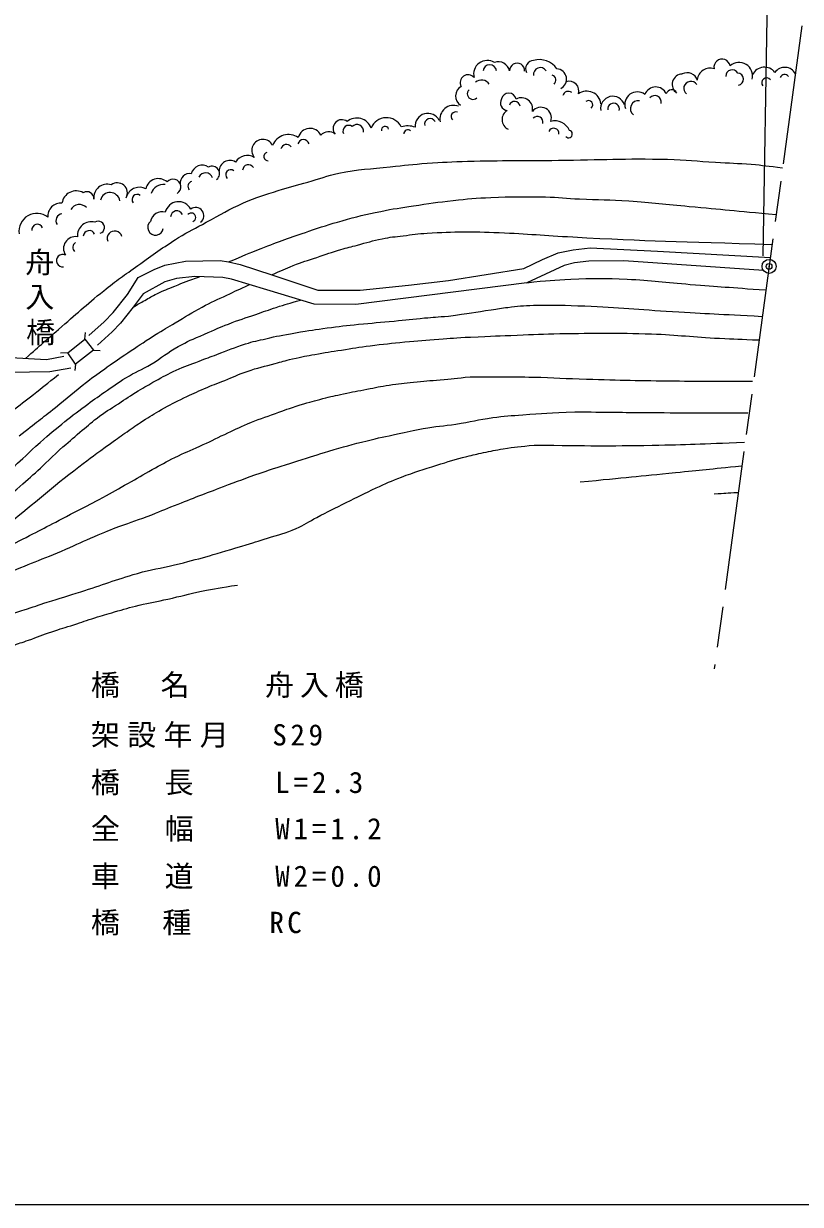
# Model space of a CAD drawing. Units: millimetres, scale not verified. Extents: x 40000 to 680000, y 20000 to 380000.
# Drawn here: x 476673 to 543564, y 205000 to 306695 of the extents above; entities that cross this region are included whole.
import ezdxf
from ezdxf.enums import TextEntityAlignment as Align

# ---------------------------------------------------------------- set-up
doc = ezdxf.new("R2010")
doc.units = ezdxf.units.MM
doc.header["$LTSCALE"] = 1000
doc.header["$PDMODE"] = 32
doc.header["$PDSIZE"] = 500
doc.linetypes.add('CHAIN', pattern=[18.5, 12, -1.5, 3.5, -1.5])
for name, color, linetype, lineweight in [('M-BGD', 7, 'Continuous', 13), ('M-BGD-EXST', 7, 'Continuous', 25), ('M-BMK', 2, 'CHAIN', 13), ('M-BMK-SRVR', 3, 'Continuous', 13), ('M-STR-HTXT', 7, 'Continuous', 13), ('M-STR-STR1', 1, 'Continuous', 13)]:
    doc.layers.add(name, color=color, linetype=linetype, lineweight=lineweight)
doc.layers.add('M-BGD-RSTR', color=6, linetype='Continuous')
doc.styles.add('ＭＳ ゴシック', font='')
doc.styles.get('ＭＳ ゴシック').set_extended_font_data('MS Gothic')

msp = doc.modelspace()

# ---------------------------------------------------------------- linework, layer by layer
at = {"layer": 'M-BGD'}
for points in [[(498062, 285056), (502018, 283729), (505660, 283729), (509805, 284156), (513272, 284583), (519753, 285613), (521361, 286367), (522692, 286944)], [(522692, 286944), (523994, 287211), (525451, 287387), (531254, 287085), (540990, 286539)], [(482295, 279840), (483596, 281008), (484379, 281806), (485605, 283372), (486551, 284820), (487910, 285529), (488827, 285884), (490615, 286239), (493599, 286298), (494309, 286165), (495328, 285958), (498062, 285056)], [(523220, 285864), (520004, 284382), (505284, 282498), (501691, 282523), (497604, 283771)], [(540392, 285425), (528369, 286256), (525339, 286241), (524113, 286094), (523220, 285864)], [(497604, 283771), (494589, 284672), (493836, 284835), (491427, 284909), (489831, 284746), (488841, 284451), (486965, 283416), (486093, 282264), (485014, 280904), (484290, 280136), (483034, 279013)], [(460589, 263860), (461951, 265879), (466246, 270953), (471094, 276279), (473456, 278012), (475063, 277962), (478630, 277761), (480138, 278062)], [(480741, 277032), (478932, 276706), (473682, 276605), (471848, 275349), (468180, 271406), (463684, 266256), (462780, 265075), (461609, 263195)]]:
    msp.add_lwpolyline(points, dxfattribs=at)
for centre, radius, start, end in [((516599, 302344), 1174, 58.08512, 194.25539), ((516821, 302587), 563, 4.57357, 176.93413), ((517560, 302424), 979, 11.39625, 110.38404), ((519170, 302634), 651, 357.20564, 181.49224), ((520618, 302801), 718, 92.3842, 204.95841), ((521095, 301773), 1818, 34.20091, 106.1715), ((536817, 302937), 698, 10.17624, 190.54186), ((538281, 302191), 1165, 345.92518, 131.75621), ((514949, 301611), 678, 40.9839, 208.48582), ((521171, 302312), 590, 32.76424, 189.20556), ((522064, 301831), 452, 308.72673, 72.64309), ((522550, 301911), 884, 294.94366, 86.90195), ((533428, 301453), 903, 92.15272, 234.73314), ((533814, 301535), 922, 17.29303, 117.09789), ((535803, 301704), 1152, 73.51239, 170.83991), ((537688, 302167), 553, 29.50645, 182.38434), ((538138, 301912), 529, 279.90898, 86.54006), ((540468, 301790), 1152, 37.94326, 153.15116), ((542214, 301902), 1029, 27.0079, 144.54405), ((542201, 301935), 381, 30.62457, 163.92544), ((514836, 300461), 958, 120.33982, 236.53573), ((516094, 301005), 830, 34.81379, 128.33228), ((523666, 300904), 824, 341.08942, 108.45195), ((531105, 300247), 996, 23.30981, 159.43986), ((534123, 301124), 602, 31.64543, 233.28745), ((540653, 301596), 420, 39.55257, 219.02624), ((515364, 300644), 481, 133.64648, 313.86279), ((518387, 299871), 655, 149.02608, 264.78611), ((518452, 300073), 641, 10.83144, 167.82048), ((519541, 299339), 970, 346.65736, 118.26377), ((523591, 300347), 515, 55.30141, 162.21589), ((525172, 299651), 1225, 6.22663, 126.42329), ((525317, 299702), 368, 308.75901, 128.20139), ((527413, 299383), 1053, 18.12124, 189.56015), ((529525, 299733), 1080, 53.11514, 198.81892), ((529609, 299374), 685, 81.17304, 231.42167), ((531017, 299930), 568, 349.7618, 137.1081), ((532476, 300525), 471, 23.82135, 165.70594), ((513701, 298477), 1177, 68.55291, 192.20724), ((513895, 298689), 409, 68.83874, 223.78112), ((518786, 298425), 916, 120.00331, 245.20181), ((518954, 299524), 470, 5.9218, 163.02312), ((521217, 298585), 904, 339.81895, 144.09168), ((527475, 299339), 499, 344.76005, 188.30349), ((504075, 297669), 751, 52.65428, 221.35078), ((505362, 297250), 1313, 19.58996, 129.27741), ((505387, 297434), 568, 351.48767, 136.77962), ((507922, 297170), 1422, 26.02406, 158.53115), ((511484, 297873), 1093, 26.17459, 185.7162), ((511681, 298027), 485, 27.57014, 193.74768), ((520920, 298234), 472, 342.91326, 139.86582), ((522433, 296979), 1345, 22.31619, 105.82219), ((499492, 295673), 1474, 55.38547, 158.72846), ((501332, 296644), 1032, 25.43247, 166.43058), ((502932, 296489), 897, 49.75696, 138.1199), ((504661, 297440), 494, 50.82066, 206.77244), ((507797, 297525), 319, 13.95177, 192.83323), ((509757, 296098), 1785, 68.99219, 108.17896), ((509767, 297177), 361, 50.17094, 175.88004), ((522311, 297218), 466, 355.27256, 154.86461), ((523608, 297179), 318, 220.58604, 77.48644), ((497276, 295772), 949, 27.3433, 218.76835), ((499303, 295789), 495, 36.36755, 166.25232), ((500770, 296199), 502, 16.92751, 163.07249), ((495943, 294137), 1198, 60.29166, 147.78083), ((497736, 295251), 374, 108.69141, 270.87341), ((492047, 293546), 960, 55.38324, 167.21147), ((492905, 293783), 636, 307.96953, 119.4106), ((494442, 293980), 933, 58.55644, 180.11741), ((494511, 293676), 437, 52.39938, 224.60768), ((496032, 294039), 502, 31.22785, 176.11476), ((484744, 292116), 865, 331.3539, 127.07445), ((488280, 292233), 1110, 47.79948, 168.59885), ((489540, 292633), 666, 303.15978, 140.6521), ((490953, 292977), 797, 78.62857, 187.96776), ((491261, 292679), 444, 106.33732, 222.81836), ((492338, 293204), 639, 18.57567, 154.11989), ((481204, 291047), 1240, 60.70664, 171.79385), ((482125, 291626), 592, 355.13549, 122.00538), ((483863, 291708), 1156, 71.89828, 186.57645), ((484115, 291310), 844, 7.80764, 166.98724), ((486633, 291463), 1136, 60.56625, 158.31883), ((486447, 291553), 438, 52.35776, 219.98052), ((488686, 291784), 1058, 81.10927, 163.99074), ((479859, 290137), 1094, 83.77986, 186.22014), ((481472, 290273), 842, 43.03811, 151.73397), ((490017, 290188), 1170, 26.98466, 167.42745), ((491484, 290152), 708, 307.41077, 126.73538), ((477810, 288812), 1542, 51.46361, 188.39941), ((480071, 289714), 613, 98.77485, 211.87143), ((488597, 289456), 1025, 74.30196, 168.28411), ((489869, 290026), 544, 26.34179, 175.74009), ((491106, 289999), 383, 289.90203, 140.7204), ((477854, 288946), 471, 20.94271, 190.10551), ((482498, 288440), 1194, 74.5737, 185.03744), ((482321, 288358), 511, 23.38522, 176.9658), ((483103, 289143), 532, 288.06514, 122.62721), ((484511, 288197), 637, 14.85861, 202.01128), ((488029, 289148), 676, 130.13553, 352.64355), ((481141, 287318), 1031, 80.67257, 213.21579), ((481406, 287413), 501, 123.13227, 225.81265), ((480032, 286278), 535, 62.59467, 277.55283)]:
    msp.add_arc(centre, radius, start, end, dxfattribs=at)
for points, knots in [([(476836, 277862), (478213, 279080), (478565, 279389), (479681, 280359), (481190, 281671), (482010, 282437), (483567, 283690), (484682, 284588), (485351, 285034), (486514, 285868), (487860, 286833), (488611, 287382), (490016, 288260), (490921, 288826), (491467, 289077), (492407, 289584), (493648, 290253), (494319, 290683), (495610, 291249), (496745, 291747), (497418, 291940), (498599, 292317), (499590, 292633), (500161, 292756), (501161, 293043), (502197, 293339), (502756, 293586), (503809, 293811), (505519, 294177), (506513, 294171), (508250, 294366), (509483, 294505), (510174, 294579), (511411, 294665), (512777, 294760), (513543, 294798), (514912, 294836), (517964, 294922), (519675, 294891), (522727, 294922), (526397, 294958), (528454, 295108), (532122, 295007), (533743, 294963), (534646, 294847), (536265, 294751), (537465, 294679), (538141, 294684), (539339, 294580), (540389, 294489), (540739, 294447), (542021, 294281)], [0, 0, 0, 0, 1, 1, 1, 2, 2, 2, 3, 3, 3, 4, 4, 4, 5, 5, 5, 6, 6, 6, 7, 7, 7, 8, 8, 8, 9, 9, 9, 10, 10, 10, 11, 11, 11, 12, 12, 12, 13, 13, 13, 14, 14, 14, 15, 15, 15, 16, 16, 16, 17, 17, 17, 17]), ([(494309, 286165), (495662, 286740), (496024, 286887), (497134, 287324), (498720, 287948), (499621, 288266), (501233, 288819), (502341, 289198), (502968, 289396), (504095, 289716), (505383, 290082), (506115, 290253), (507426, 290527), (508518, 290755), (509141, 290828), (510244, 290997), (511575, 291201), (512322, 291315), (513660, 291467), (514924, 291609), (515636, 291660), (516906, 291723), (518739, 291813), (519769, 291797), (521603, 291765), (522756, 291746), (523399, 291651), (524550, 291595), (526201, 291514), (527129, 291540), (528778, 291424), (530816, 291280), (531953, 291141), (533988, 290954), (536916, 290685), (537835, 290595), (541483, 290244)], [0, 0, 0, 0, 1, 1, 1, 2, 2, 2, 3, 3, 3, 4, 4, 4, 5, 5, 5, 6, 6, 6, 7, 7, 7, 8, 8, 8, 9, 9, 9, 10, 10, 10, 11, 11, 11, 12, 12, 12, 12]), ([(498062, 285056), (498918, 285460), (499161, 285573), (499885, 285859), (500667, 286168), (501122, 286294), (501919, 286562), (502731, 286835), (503184, 286994), (504004, 287240), (504549, 287404), (504861, 287472), (505411, 287617), (506244, 287837), (506703, 287995), (507546, 288170), (508245, 288315), (508647, 288335), (509355, 288421), (510158, 288519), (510607, 288602), (511415, 288647), (513835, 288783), (515198, 288796), (517620, 288697), (520104, 288596), (521492, 288456), (523975, 288321), (530675, 287955), (532829, 287932), (541142, 287681)], [0, 0, 0, 0, 1, 1, 1, 2, 2, 2, 3, 3, 3, 4, 4, 4, 5, 5, 5, 6, 6, 6, 7, 7, 7, 8, 8, 8, 9, 9, 9, 10, 10, 10, 10]), ([(486093, 282264), (486575, 282555), (486702, 282632), (487098, 282858), (487506, 283090), (487729, 283232), (488153, 283435), (488739, 283716), (489083, 283843), (489685, 284088), (490512, 284426), (490790, 284522), (491824, 284896)], [0, 0, 0, 0, 1, 1, 1, 2, 2, 2, 3, 3, 3, 4, 4, 4, 4]), ([(520004, 284382), (521807, 284571), (522316, 284613), (523803, 284683), (525689, 284772), (526750, 284770), (528635, 284683), (530764, 284585), (531949, 284407), (534073, 284240), (536614, 284040), (537414, 283983), (540580, 283754)], [0, 0, 0, 0, 1, 1, 1, 2, 2, 2, 3, 3, 3, 4, 4, 4, 4]), ([(487946, 279862), (488816, 280380), (489036, 280510), (489735, 280923), (490636, 281456), (491124, 281785), (492046, 282280), (492863, 282717), (493345, 282912), (494182, 283310), (494934, 283668), (495172, 283779), (496112, 284217)], [0, 0, 0, 0, 1, 1, 1, 2, 2, 2, 3, 3, 3, 4, 4, 4, 4]), ([(492242, 279937), (493218, 280381), (493490, 280502), (494307, 280823), (495217, 281180), (495745, 281331), (496668, 281652), (497354, 281890), (497736, 282032), (498427, 282255), (499243, 282518), (499515, 282592), (500531, 282877)], [0, 0, 0, 0, 1, 1, 1, 2, 2, 2, 3, 3, 3, 4, 4, 4, 4]), ([(513258, 281506), (515056, 281772), (515506, 281839), (516947, 282050), (517501, 282131), (517809, 282193), (518366, 282256), (519229, 282355), (519714, 282416), (520582, 282434), (522308, 282469), (523276, 282448), (525000, 282375), (527955, 282249), (529604, 282075), (532556, 281902), (535567, 281725), (536516, 281675), (540267, 281479)], [0, 0, 0, 0, 1, 1, 1, 2, 2, 2, 3, 3, 3, 4, 4, 4, 5, 5, 5, 6, 6, 6, 6]), ([(500079, 280063), (501392, 280283), (501741, 280342), (502811, 280486), (503859, 280627), (504449, 280687), (505500, 280796), (506705, 280921), (507383, 280961), (508589, 281077), (509605, 281175), (510172, 281253), (511189, 281343), (511997, 281414), (512257, 281434), (513258, 281506)], [0, 0, 0, 0, 1, 1, 1, 2, 2, 2, 3, 3, 3, 4, 4, 4, 5, 5, 5, 5]), ([(476282, 271186), (477803, 272363), (478195, 272664), (479405, 273632), (480462, 274477), (481021, 274992), (482093, 275817), (482777, 276344), (483172, 276625), (483877, 277123), (484556, 277605), (484945, 277863), (485635, 278329), (486532, 278936), (486821, 279124), (487946, 279862)], [0, 0, 0, 0, 1, 1, 1, 2, 2, 2, 3, 3, 3, 4, 4, 4, 5, 5, 5, 5]), ([(477739, 270307), (478791, 271232), (479072, 271484), (479958, 272200), (480730, 272824), (481171, 273164), (481967, 273757), (482616, 274240), (482986, 274502), (483650, 274963), (484359, 275455), (484745, 275750), (485484, 276194), (486316, 276693), (486836, 276879), (487670, 277375), (488596, 277925), (489036, 278364), (489981, 278882), (490835, 279350), (491165, 279493), (492242, 279937)], [0, 0, 0, 0, 1, 1, 1, 2, 2, 2, 3, 3, 3, 4, 4, 4, 5, 5, 5, 6, 6, 6, 7, 7, 7, 7]), ([(479773, 269981), (480611, 270721), (480827, 270914), (481515, 271497), (482089, 271983), (482397, 272274), (482997, 272727), (483686, 273247), (484111, 273484), (484831, 273958), (485495, 274396), (485861, 274649), (486539, 275064), (487109, 275412), (487436, 275596), (488021, 275918), (488710, 276296), (489090, 276521), (489805, 276847), (490562, 277193), (491013, 277326), (491789, 277626), (492386, 277856), (492722, 277980), (493322, 278204), (494282, 278562), (494809, 278792), (495784, 279108), (496458, 279327), (496852, 279398), (497542, 279560), (498525, 279792), (498860, 279844), (500079, 280063)], [0, 0, 0, 0, 1, 1, 1, 2, 2, 2, 3, 3, 3, 4, 4, 4, 5, 5, 5, 6, 6, 6, 7, 7, 7, 8, 8, 8, 9, 9, 9, 10, 10, 10, 11, 11, 11, 11]), ([(499828, 277827), (500750, 278023), (500995, 278073), (501747, 278210), (502639, 278374), (503142, 278441), (504038, 278580), (505001, 278729), (505539, 278825), (506505, 278949), (507668, 279099), (508323, 279160), (509490, 279274), (510637, 279386), (511281, 279440), (512431, 279525), (513492, 279605), (513832, 279625), (515150, 279703)], [0, 0, 0, 0, 1, 1, 1, 2, 2, 2, 3, 3, 3, 4, 4, 4, 5, 5, 5, 6, 6, 6, 6]), ([(515150, 279703), (517103, 279787), (517597, 279809), (519167, 279867), (520609, 279921), (521416, 279967), (522859, 279993), (525940, 280047), (527668, 280068), (530747, 279968), (533037, 279893), (534312, 279700), (536600, 279591), (537923, 279528), (538349, 279508), (539988, 279455)], [0, 0, 0, 0, 1, 1, 1, 2, 2, 2, 3, 3, 3, 4, 4, 4, 5, 5, 5, 5]), ([(484144, 270533), (484842, 271028), (485020, 271155), (485585, 271547), (486112, 271913), (486402, 272128), (486941, 272476), (487559, 272875), (487908, 273095), (488549, 273456), (489291, 273874), (489718, 274087), (490483, 274461), (491162, 274793), (491547, 274967), (492242, 275265), (492922, 275556), (493313, 275692), (494000, 275968), (494756, 276271), (495165, 276480), (495934, 276747), (496859, 277068), (497402, 277166), (498346, 277425), (498924, 277584), (499107, 277634), (499828, 277827)], [0, 0, 0, 0, 1, 1, 1, 2, 2, 2, 3, 3, 3, 4, 4, 4, 5, 5, 5, 6, 6, 6, 7, 7, 7, 8, 8, 8, 9, 9, 9, 9]), ([(473142, 270935), (474304, 272093), (474626, 272438), (475662, 273305), (476370, 273897), (476796, 274192), (477521, 274762), (478367, 275427), (478631, 275637), (479681, 276470)], [0, 0, 0, 0, 1, 1, 1, 2, 2, 2, 3, 3, 3, 3]), ([(500481, 273858), (501422, 274130), (501671, 274204), (502442, 274398), (503131, 274572), (503520, 274661), (504215, 274812), (505003, 274982), (505448, 275059), (506239, 275211), (506989, 275354), (507406, 275451), (508160, 275565), (508971, 275688), (509428, 275732), (510244, 275817), (511143, 275910), (511649, 275940), (512549, 276023), (513559, 276117), (513877, 276149), (515135, 276275)], [0, 0, 0, 0, 1, 1, 1, 2, 2, 2, 3, 3, 3, 4, 4, 4, 5, 5, 5, 6, 6, 6, 7, 7, 7, 7]), ([(515135, 276275), (517758, 276291), (518450, 276301), (520573, 276250), (522360, 276207), (523359, 276125), (525145, 276074), (528088, 275990), (529737, 275956), (532681, 275923), (535321, 275894), (536161, 275893), (539439, 275898)], [0, 0, 0, 0, 1, 1, 1, 2, 2, 2, 3, 3, 3, 4, 4, 4, 4]), ([(481115, 264644), (482273, 265239), (482575, 265393), (483500, 265895), (484349, 266355), (484818, 266627), (485660, 267100), (486476, 267559), (486926, 267829), (487745, 268281), (488506, 268701), (488925, 268952), (489704, 269336), (490524, 269740), (491010, 269908), (491840, 270291), (492688, 270683), (493154, 270923), (494000, 271321), (494763, 271679), (495183, 271898), (495959, 272225), (496887, 272615), (497424, 272790), (498371, 273129), (499192, 273423), (499458, 273514), (500481, 273858)], [0, 0, 0, 0, 1, 1, 1, 2, 2, 2, 3, 3, 3, 4, 4, 4, 5, 5, 5, 6, 6, 6, 7, 7, 7, 8, 8, 8, 9, 9, 9, 9]), ([(500205, 269010), (501525, 269439), (501875, 269550), (502953, 269869), (504231, 270248), (504950, 270453), (506244, 270774), (507259, 271025), (507835, 271130), (508857, 271352), (509729, 271541), (510213, 271676), (511092, 271829), (512185, 272019), (512810, 272037), (513906, 272206), (515146, 272397), (515829, 272581), (517071, 272758), (518076, 272902), (518647, 272924), (519658, 273010), (521402, 273157), (521976, 273168), (524130, 273261)], [0, 0, 0, 0, 1, 1, 1, 2, 2, 2, 3, 3, 3, 4, 4, 4, 5, 5, 5, 6, 6, 6, 7, 7, 7, 8, 8, 8, 8]), ([(524130, 273261), (527024, 273228), (527754, 273222), (530076, 273203), (533579, 273175), (534679, 273174), (539044, 273161)], [0, 0, 0, 0, 1, 1, 1, 2, 2, 2, 2]), ([(462440, 255461), (463358, 255843), (463619, 255950), (464350, 256315), (465041, 256661), (465409, 256892), (466083, 257270), (466861, 257706), (467309, 257931), (468067, 258400), (468658, 258765), (468969, 258999), (469550, 259380), (470196, 259804), (470578, 260011), (471207, 260460), (472049, 261061), (472473, 261462), (473292, 262093), (474087, 262705), (474562, 263008), (475352, 263625), (477756, 265502), (478999, 266684), (481431, 268524), (482483, 269319), (482826, 269583), (484144, 270533)], [0, 0, 0, 0, 1, 1, 1, 2, 2, 2, 3, 3, 3, 4, 4, 4, 5, 5, 5, 6, 6, 6, 7, 7, 7, 8, 8, 8, 9, 9, 9, 9]), ([(520638, 270397), (525539, 270336), (526833, 270307), (530802, 270385), (533912, 270446), (534925, 270481), (538761, 270652)], [0, 0, 0, 0, 1, 1, 1, 2, 2, 2, 2]), ([(463219, 257370), (464485, 258099), (464829, 258290), (465832, 258928), (466596, 259414), (467010, 259709), (467766, 260209), (468404, 260631), (468783, 260835), (469399, 261289), (470151, 261844), (470516, 262228), (471258, 262796), (472021, 263381), (472481, 263666), (473242, 264253), (474269, 265045), (474817, 265523), (475804, 266363), (477401, 267723), (477897, 268214), (479773, 269981)], [0, 0, 0, 0, 1, 1, 1, 2, 2, 2, 3, 3, 3, 4, 4, 4, 5, 5, 5, 6, 6, 6, 7, 7, 7, 7]), ([(463546, 259405), (463688, 259446), (463730, 259464), (463847, 259506), (464509, 259740), (464848, 259957), (465455, 260309), (465985, 260617), (466274, 260802), (466786, 261138), (467371, 261522), (467713, 261718), (468268, 262143), (468561, 262368), (468713, 262510), (468997, 262746), (469576, 263226), (469901, 263496), (470479, 263977), (471844, 265113), (472628, 265728), (473971, 266891), (475472, 268192), (475947, 268639), (477739, 270307)], [0, 0, 0, 0, 1, 1, 1, 2, 2, 2, 3, 3, 3, 4, 4, 4, 5, 5, 5, 6, 6, 6, 7, 7, 7, 8, 8, 8, 8]), ([(495459, 261680), (496537, 262015), (496814, 262102), (497678, 262384), (498643, 262698), (499213, 262799), (500140, 263213), (500862, 263534), (501223, 263802), (501923, 264167), (502908, 264680), (503467, 264954), (504461, 265448), (505459, 265945), (506010, 266238), (507023, 266704), (507866, 267092), (508343, 267299), (509208, 267634), (510378, 268086), (511052, 268289), (512248, 268664), (513252, 268978), (513816, 269153), (514835, 269417), (515391, 269561), (515706, 269626), (516267, 269744), (516932, 269884), (517305, 269958), (517975, 270070), (519009, 270244), (519364, 270268), (520638, 270397)], [0, 0, 0, 0, 1, 1, 1, 2, 2, 2, 3, 3, 3, 4, 4, 4, 5, 5, 5, 6, 6, 6, 7, 7, 7, 8, 8, 8, 9, 9, 9, 10, 10, 10, 11, 11, 11, 11]), ([(487320, 264242), (488464, 264707), (488757, 264824), (489679, 265191), (491313, 265842), (492230, 266201), (493874, 266824), (495105, 267290), (495795, 267551), (497040, 267980), (498269, 268404), (498673, 268530), (500205, 269010)], [0, 0, 0, 0, 1, 1, 1, 2, 2, 2, 3, 3, 3, 4, 4, 4, 4]), ([(524610, 267225), (528605, 267617), (529607, 267714), (532809, 268036), (535026, 268259), (535719, 268329), (538483, 268611)], [0, 0, 0, 0, 1, 1, 1, 2, 2, 2, 2]), ([(461421, 253616), (463283, 254746), (463756, 255037), (465264, 255927), (466370, 256580), (467000, 256929), (468103, 257585), (469035, 258139), (469538, 258480), (470464, 259042), (470728, 259202), (470877, 259289), (471143, 259444), (471788, 259821), (472140, 260050), (472801, 260399), (474256, 261166), (475102, 261537), (476569, 262283), (478353, 263189), (478915, 263488), (481115, 264644)], [0, 0, 0, 0, 1, 1, 1, 2, 2, 2, 3, 3, 3, 4, 4, 4, 5, 5, 5, 6, 6, 6, 7, 7, 7, 7]), ([(462390, 252082), (463621, 252887), (463958, 253104), (464988, 253717), (466117, 254388), (466794, 254687), (467927, 255350), (468947, 255946), (469463, 256373), (470490, 256957), (470928, 257207), (471193, 257311), (471645, 257535), (472447, 257933), (472905, 258138), (473705, 258540), (474226, 258802), (474510, 258967), (475036, 259218), (477052, 260181), (478267, 260529), (480312, 261429), (481276, 261853), (481804, 262120), (482773, 262534), (484518, 263278), (485131, 263469), (487320, 264242)], [0, 0, 0, 0, 1, 1, 1, 2, 2, 2, 3, 3, 3, 4, 4, 4, 5, 5, 5, 6, 6, 6, 7, 7, 7, 8, 8, 8, 9, 9, 9, 9]), ([(463543, 250118), (463758, 250162), (463829, 250192), (464008, 250250), (464878, 250531), (465238, 250974), (466043, 251406), (466890, 251859), (467370, 252104), (468229, 252536), (469059, 252955), (469525, 253190), (470364, 253591), (470831, 253815), (471099, 253927), (471570, 254144), (472316, 254487), (472725, 254699), (473479, 255023), (474187, 255327), (474588, 255489), (475313, 255752), (475855, 255948), (476170, 256025), (476719, 256204), (477495, 256456), (477926, 256609), (478704, 256857), (479830, 257216), (480466, 257402), (481593, 257761), (483499, 258369), (484544, 258785), (486466, 259344), (487693, 259700), (488414, 259771), (489656, 260072), (491942, 260627), (492682, 260867), (495459, 261680)], [0, 0, 0, 0, 1, 1, 1, 2, 2, 2, 3, 3, 3, 4, 4, 4, 5, 5, 5, 6, 6, 6, 7, 7, 7, 8, 8, 8, 9, 9, 9, 10, 10, 10, 11, 11, 11, 12, 12, 12, 13, 13, 13, 13]), ([(465080, 247555), (466044, 248025), (466305, 248152), (467073, 248567), (467870, 248997), (468292, 249282), (469083, 249723), (469804, 250124), (470207, 250351), (470942, 250727), (471504, 251016), (471833, 251150), (472399, 251431), (473157, 251808), (473576, 252030), (474333, 252411), (474862, 252677), (475145, 252856), (475689, 253089), (476226, 253318), (476547, 253394), (477096, 253591), (477882, 253874), (478316, 254049), (479106, 254320), (479837, 254570), (480255, 254683), (480990, 254923), (481698, 255154), (482088, 255302), (482798, 255525), (483462, 255734), (483838, 255838), (484507, 256028), (485329, 256261), (485786, 256407), (486617, 256606), (487583, 256837), (488134, 256917), (489104, 257133), (490235, 257385), (490857, 257580), (491993, 257811), (493192, 258056), (493600, 258116), (495082, 258339)], [0, 0, 0, 0, 1, 1, 1, 2, 2, 2, 3, 3, 3, 4, 4, 4, 5, 5, 5, 6, 6, 6, 7, 7, 7, 8, 8, 8, 9, 9, 9, 10, 10, 10, 11, 11, 11, 12, 12, 12, 13, 13, 13, 14, 14, 14, 15, 15, 15, 15])]:
    msp.add_open_spline(points, degree=3, knots=knots, dxfattribs=at)
msp.add_open_spline([(536140, 266200), (537156, 266260), (537156, 266260), (538171, 266321)], degree=3, dxfattribs=at)
at = {"layer": 'M-BGD-EXST'}
msp.add_line((40000, 205000), (579000, 205000), dxfattribs=at)
at = {"layer": 'M-BGD-RSTR'}
msp.add_point((540868, 285787), dxfattribs=at)
at = {"layer": 'M-BMK'}
msp.add_line((546186, 324826), (536144, 251111), dxfattribs=at)
at = {"layer": 'M-BMK-SRVR'}
msp.add_circle((540868, 285787), 600, dxfattribs=at)
msp.add_point((540868, 285787), dxfattribs=at)
at = {"layer": 'M-STR-HTXT'}
msp.add_line((540347, 286696), (540940, 322020), dxfattribs=at)
at = {"layer": 'M-STR-STR1'}
for p, q in [((481958, 279508), (482001, 280082)), ((482697, 278570), (483253, 278535)), ((481141, 277361), (481097, 276831))]:
    msp.add_line(p, q, dxfattribs=at)
msp.add_lwpolyline([(480489, 278335), (481958, 279508), (482697, 278570), (481141, 277361), (480489, 278335), (479863, 278318)], dxfattribs=at)

# ---------------------------------------------------------------- texts
at = {"layer": 'M-BGD', "style": 'ＭＳ ゴシック'}
for s, p in [('舟', (478065, 284669)), ('入', (478065, 281693)), ('橋', (478138, 278644))]:
    msp.add_text(s, height=1833, dxfattribs=at).set_placement(p, align=Align.BOTTOM_CENTER)
at = {"layer": 'M-STR-HTXT', "char_height": 1833, "attachment_point": 7, "style": 'ＭＳ ゴシック'}
for s, insert in [('\\T1.2;橋\u3000名\u3000\u3000舟入橋', (482464, 248617)), ('\\T1.25;架設年月\u3000S29', (482464, 244321)), ('\\T1.27;橋\u3000長\u3000\u3000L=2.3', (482464, 240223)), ('\\T1.27;全\u3000幅\u3000\u3000W1=1.2', (482464, 236243)), ('\\T1.27;車\u3000道\u3000\u3000W2=0.0', (482464, 232145)), ('\\T1.23;橋\u3000種\u3000\u3000RC', (482464, 228165))]:
    msp.add_mtext(s, dxfattribs=dict(at, insert=insert))

doc.saveas('drawing.dxf')
